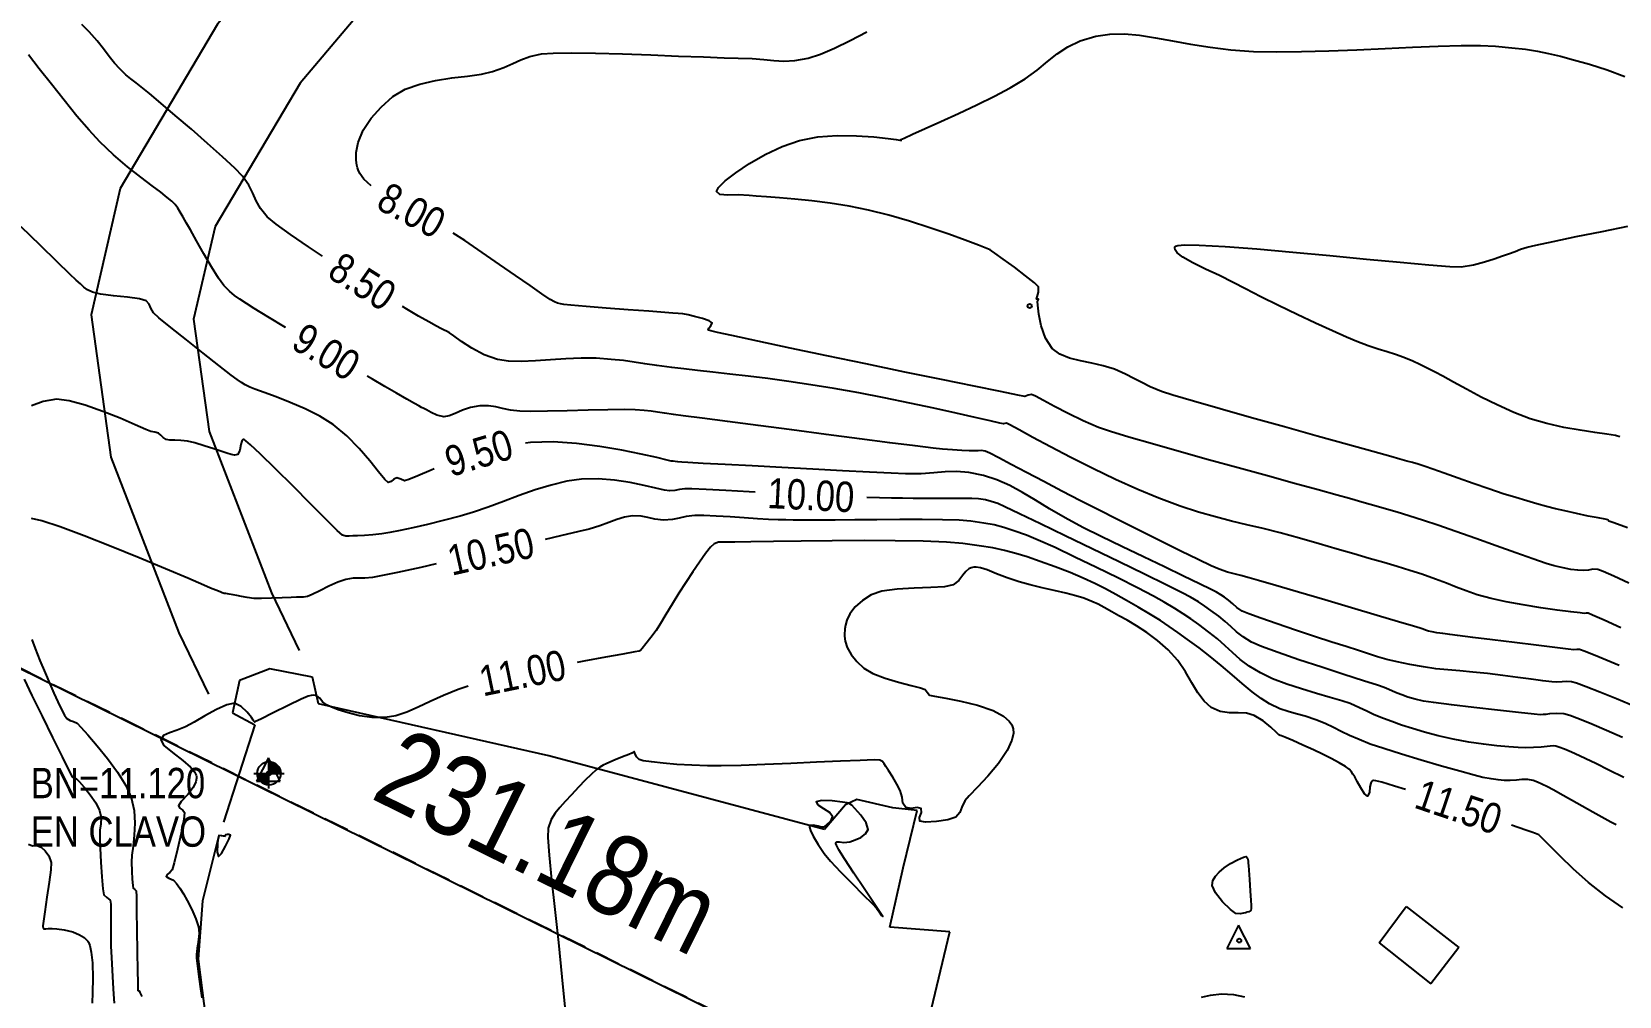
# Model space of a CAD drawing. Header units: metres. Extents: x 587880 to 588453, y 2097032 to 2097560.
# Drawn here: x 588007.7 to 588086.3, y 2097171.3 to 2097219 of the extents above; entities that cross this region are included whole.
import ezdxf

# ---------------------------------------------------------------- set-up
doc = ezdxf.new("R2010")
doc.units = ezdxf.units.M
doc.header["$LTSCALE"] = 5
doc.header["$MEASUREMENT"] = 0
doc.linetypes.add('DASHED2', pattern=[0.375, 0.25, -0.125])
for name, color, linetype in [('BANCO DE NIVEL', 7, 'Continuous'), ('BANQUETA', 7, 'Continuous'), ('CAMINO', 7, 'Continuous'), ('CONT-MJR', 24, 'Continuous'), ('CONT-MNR', 44, 'Continuous'), ('DALA', 7, 'Continuous'), ('DISTANCIAS', 7, 'Continuous'), ('ESTACIONES', 150, 'Continuous'), ('LOSA', 7, 'Continuous'), ('MURO', 150, 'Continuous'), ('MURO BAJO', 7, 'Continuous'), ('POLIGONO DE ESCRITURAS', 7, 'DASHED2'), ('POLIGONO DE PROPIEDAD', 1, 'Continuous'), ('POZO', 140, 'Continuous'), ('TEXTOS', 7, 'Continuous')]:
    doc.layers.add(name, color=color, linetype=linetype)
doc.styles.add('style1', font='ARIALN.TTF', dxfattribs={"height": 1.5})

# ---------------------------------------------------------------- blocks, each defined once
blk = doc.blocks.new('sta')
for p, q in [((-0.0001, 0.00253), (-0.00201, -0.00128)), ((0.0018, -0.00128), (-0.0001, 0.00253)), ((-0.00201, -0.00128), (0.0018, -0.00128))]:
    blk.add_line(p, q)
blk.add_circle((0, 0), 0.000319)
blk = doc.blocks.new('POLÍGONO ESCRITURA CUYUTLÁN')
blk.add_line((222.349, 0), (0, 63.286))
blk = doc.blocks.new('bm')
for p, q in [((-0.003302, 0), (0.003302, 0)), ((0, -0.003302), (0, 0.003302))]:
    blk.add_line(p, q)
at = {"const_width": 0.00254}
for points in [[(-0.00127, 0, 0.4142136), (0, -0.00127, 1)], [(0.00127, 0, 0.4142136), (0, 0.00127, 1)]]:
    blk.add_lwpolyline(points, format="xyb", dxfattribs=at)
blk.add_circle((0, 0), 0.00254)

msp = doc.modelspace()

# ---------------------------------------------------------------- linework, layer by layer
at = {"layer": 'BANQUETA'}
for p, q in [((588047.967, 2097180.753), (588046.929, 2097179.54)), ((588048.524, 2097181.02), (588047.967, 2097180.753)), ((588050.319, 2097180.601), (588048.524, 2097181.02)), ((588051.515, 2097180.467), (588050.319, 2097180.601)), ((588050.831, 2097177.635), (588051.515, 2097180.467)), ((588050.166, 2097174.693), (588050.831, 2097177.635)), ((588048.963, 2097156.98), (588053.132, 2097174.467)), ((588053.132, 2097174.467), (588050.166, 2097174.693))]:
    msp.add_line(p, q, dxfattribs=at)
at = {"layer": 'CAMINO'}
for points in [[(588065.662, 2097417.82), (588061.737, 2097400.725), (588059.325, 2097384.022), (588056.667, 2097368.35), (588053.556, 2097352.082), (588050.51, 2097335.867), (588049.602, 2097331.423), (588047.465, 2097320.235), (588045.38, 2097308.946), (588042.468, 2097294.005), (588040.51, 2097279.293), (588038.768, 2097265.003), (588036.832, 2097252.202), (588035.294, 2097246.696), (588031.424, 2097237.765), (588024.358, 2097228.273), (588016.859, 2097219.4), (588012.042, 2097211.27), (588010.595, 2097205.023), (588011.574, 2097197.97), (588014.942, 2097189.267), (588016.403, 2097186.232)], [(588070.536, 2097416.702), (588066.657, 2097399.807), (588064.265, 2097383.246), (588061.587, 2097367.462), (588058.468, 2097351.15), (588055.416, 2097334.905), (588054.508, 2097330.453), (588052.379, 2097319.311), (588050.292, 2097308.014), (588047.404, 2097293.197), (588045.47, 2097278.661), (588043.722, 2097264.327), (588041.73, 2097251.152), (588040.018, 2097245.022), (588035.782, 2097235.245), (588028.276, 2097225.163), (588020.947, 2097216.492), (588016.738, 2097209.388), (588015.675, 2097204.795), (588016.446, 2097199.232), (588019.534, 2097191.257), (588020.909, 2097188.4)]]:
    msp.add_lwpolyline(points, dxfattribs=at)
at = {"layer": 'CONT-MJR', "flags": 128}
for points, elevation in [([(588086.702, 2097194.468), (588086.028, 2097194.712), (588085.78, 2097194.802), (588085.733, 2097194.873), (588085.599, 2097194.898), (588085.249, 2097194.962), (588084.753, 2097195.056), (588084.179, 2097195.173), (588083.596, 2097195.304), (588083.137, 2097195.417), (588082.685, 2097195.533), (588082.22, 2097195.659), (588081.722, 2097195.802), (588081.169, 2097195.967), (588080.542, 2097196.161), (588079.828, 2097196.395), (588079.067, 2097196.658), (588078.315, 2097196.925), (588077.629, 2097197.172), (588077.065, 2097197.374), (588076.68, 2097197.507), (588076.328, 2097197.617), (588076.053, 2097197.698), (588075.777, 2097197.777), (588075.422, 2097197.878), (588074.985, 2097198), (588074.082, 2097198.25), (588072.827, 2097198.597), (588071.332, 2097199.012), (588069.709, 2097199.464), (588068.071, 2097199.923), (588066.53, 2097200.358), (588065.199, 2097200.741), (588064.19, 2097201.041), (588063.616, 2097201.227), (588063.066, 2097201.453), (588062.641, 2097201.662), (588062.258, 2097201.867), (588061.834, 2097202.082), (588061.288, 2097202.32), (588060.739, 2097202.497), (588060.168, 2097202.624), (588059.601, 2097202.739), (588059.067, 2097202.876), (588058.591, 2097203.07), (588058.203, 2097203.356), (588057.869, 2097203.861), (588057.658, 2097204.468), (588057.541, 2097205.055), (588057.491, 2097205.501), (588057.481, 2097205.684), (588057.508, 2097205.746), (588057.53, 2097205.799), (588057.476, 2097205.796), (588057.421, 2097205.794), (588057.464, 2097205.905), (588057.535, 2097206.145), (588057.527, 2097206.396), (588057.325, 2097206.603), (588056.886, 2097206.955), (588056.331, 2097207.371), (588055.782, 2097207.769), (588055.362, 2097208.068), (588055.193, 2097208.188), (588055.13, 2097208.243), (588054.975, 2097208.305), (588054.548, 2097208.47), (588053.901, 2097208.714), (588053.083, 2097209.009), (588052.144, 2097209.331), (588051.136, 2097209.654), (588050.108, 2097209.952), (588049.111, 2097210.2), (588048.148, 2097210.392), (588047.202, 2097210.544), (588046.298, 2097210.661), (588045.458, 2097210.749), (588044.704, 2097210.814), (588044.06, 2097210.863), (588043.549, 2097210.9), (588043.193, 2097210.933), (588042.644, 2097210.957), (588042.134, 2097210.949), (588041.748, 2097210.978), (588041.568, 2097211.115), (588041.672, 2097211.316), (588042.01, 2097211.644), (588042.538, 2097212.055), (588043.213, 2097212.505), (588043.992, 2097212.95), (588044.832, 2097213.345), (588045.691, 2097213.648), (588046.596, 2097213.825), (588047.558, 2097213.894), (588048.507, 2097213.884), (588049.369, 2097213.825), (588050.074, 2097213.747), (588050.476, 2097213.69), (588050.66, 2097213.661), (588050.717, 2097213.651), (588050.725, 2097213.65), (588050.724, 2097213.656), (588050.719, 2097213.684), (588050.715, 2097213.703), (588050.869, 2097213.771), (588051.289, 2097213.957), (588051.918, 2097214.237), (588052.696, 2097214.59), (588053.564, 2097214.991), (588054.465, 2097215.417), (588055.34, 2097215.846), (588056.129, 2097216.254), (588056.867, 2097216.699), (588057.461, 2097217.136), (588057.971, 2097217.555), (588058.457, 2097217.943), (588058.98, 2097218.291), (588059.598, 2097218.587), (588060.374, 2097218.821), (588061.064, 2097218.921), (588061.78, 2097218.927), (588062.531, 2097218.859), (588063.323, 2097218.738), (588064.165, 2097218.585), (588065.064, 2097218.42), (588066.027, 2097218.264), (588067.063, 2097218.137), (588068.178, 2097218.061), (588069.301, 2097218.041), (588070.559, 2097218.054), (588071.907, 2097218.091), (588073.301, 2097218.145), (588074.697, 2097218.205), (588076.051, 2097218.264), (588077.32, 2097218.314), (588078.459, 2097218.344), (588079.424, 2097218.348), (588080.172, 2097218.316), (588080.979, 2097218.241), (588081.651, 2097218.163), (588082.241, 2097218.072), (588082.8, 2097217.961), (588083.381, 2097217.821), (588084.035, 2097217.643), (588084.816, 2097217.42), (588085.693, 2097217.142), (588086.573, 2097216.824)], 7.5), ([(588043.491, 2097196.231), (588043.195, 2097196.247), (588042.045, 2097196.311), (588041.065, 2097196.364), (588040.355, 2097196.398), (588040.011, 2097196.407), (588039.736, 2097196.372), (588039.52, 2097196.323), (588039.246, 2097196.297), (588038.998, 2097196.337), (588038.567, 2097196.439), (588037.988, 2097196.574), (588037.296, 2097196.714), (588036.526, 2097196.831), (588035.712, 2097196.895), (588034.891, 2097196.878), (588034.156, 2097196.773), (588033.388, 2097196.589), (588032.6, 2097196.348), (588031.807, 2097196.071), (588031.023, 2097195.78), (588030.263, 2097195.497), (588029.541, 2097195.245), (588028.873, 2097195.043), (588028.04, 2097194.83), (588027.255, 2097194.64), (588026.539, 2097194.477), (588025.912, 2097194.344), (588025.394, 2097194.243), (588025.005, 2097194.178), (588024.544, 2097194.123), (588024.131, 2097194.092), (588023.794, 2097194.078), (588023.562, 2097194.075), (588023.371, 2097194.065), (588023.218, 2097194.063), (588023.048, 2097194.111), (588022.789, 2097194.342), (588022.227, 2097194.895), (588021.463, 2097195.661), (588020.598, 2097196.53), (588019.733, 2097197.393), (588018.969, 2097198.141), (588018.499, 2097198.582), (588018.262, 2097198.784), (588018.172, 2097198.845), (588018.149, 2097198.851), (588018.114, 2097198.835), (588018.06, 2097198.765), (588018.01, 2097198.593), (588017.964, 2097198.323), (588017.859, 2097198.093), (588017.7, 2097198.06), (588017.529, 2097198.107), (588017.322, 2097198.172), (588017.073, 2097198.245), (588016.667, 2097198.377), (588016.191, 2097198.532), (588015.731, 2097198.672), (588015.374, 2097198.761), (588015.043, 2097198.798), (588014.747, 2097198.803), (588014.5, 2097198.806), (588014.317, 2097198.839), (588014.163, 2097198.942), (588014.054, 2097199.063), (588013.933, 2097199.16), (588013.752, 2097199.206), (588013.561, 2097199.232), (588013.314, 2097199.336), (588012.771, 2097199.575), (588012.027, 2097199.892), (588011.173, 2097200.232), (588010.303, 2097200.539), (588009.508, 2097200.758), (588008.882, 2097200.833), (588008.216, 2097200.73), (588007.636, 2097200.507)], 10), ([(588086.454, 2097184.088), (588085.666, 2097184.434), (588084.941, 2097184.742), (588084.321, 2097184.995), (588083.843, 2097185.173), (588083.548, 2097185.259), (588083.169, 2097185.284), (588082.846, 2097185.255), (588082.658, 2097185.23), (588082.526, 2097185.22), (588082.395, 2097185.215), (588082.076, 2097185.247), (588081.308, 2097185.33), (588080.259, 2097185.446), (588079.096, 2097185.577), (588077.986, 2097185.708), (588077.097, 2097185.82), (588076.594, 2097185.895), (588076.182, 2097185.992), (588075.828, 2097186.094), (588075.531, 2097186.194), (588075.289, 2097186.282), (588075.062, 2097186.377), (588074.886, 2097186.464), (588074.659, 2097186.563), (588074.327, 2097186.674), (588073.622, 2097186.901), (588072.66, 2097187.21), (588071.558, 2097187.569), (588070.432, 2097187.942), (588069.398, 2097188.297), (588068.574, 2097188.599), (588068.074, 2097188.816), (588067.659, 2097189.074), (588067.335, 2097189.329), (588067.057, 2097189.583), (588066.779, 2097189.84), (588066.454, 2097190.101), (588066.072, 2097190.382), (588065.77, 2097190.597), (588065.461, 2097190.799), (588065.053, 2097191.04), (588064.64, 2097191.256), (588063.85, 2097191.65), (588062.782, 2097192.176), (588061.529, 2097192.787), (588060.188, 2097193.438), (588058.854, 2097194.082), (588057.624, 2097194.673), (588056.591, 2097195.165), (588055.854, 2097195.511), (588055.505, 2097195.667), (588055.176, 2097195.782), (588054.906, 2097195.852), (588054.562, 2097195.905), (588054.231, 2097195.926), (588053.767, 2097195.929), (588053.196, 2097195.922), (588052.544, 2097195.916), (588051.837, 2097195.919), (588051.319, 2097195.927), (588050.791, 2097195.935), (588050.241, 2097195.945), (588049.656, 2097195.957), (588049.021, 2097195.973), (588049.016, 2097195.973)], 10), ([(588007.273, 2097186.983), (588007.667, 2097186.171), (588008.164, 2097185.153), (588008.688, 2097184.086), (588009.163, 2097183.126), (588009.513, 2097182.427), (588009.661, 2097182.145), (588009.766, 2097182.093), (588009.875, 2097182.043), (588009.999, 2097181.915), (588010.251, 2097181.629), (588010.555, 2097181.251), (588010.836, 2097180.846), (588011.018, 2097180.478), (588011.091, 2097180.121), (588011.078, 2097179.82), (588011.035, 2097179.509), (588011.02, 2097179.119), (588011.042, 2097178.61), (588011.078, 2097177.913), (588011.124, 2097177.19), (588011.174, 2097176.601), (588011.222, 2097176.307), (588011.382, 2097176.17), (588011.538, 2097176.032), (588011.565, 2097175.834), (588011.571, 2097175.457), (588011.567, 2097174.952), (588011.565, 2097174.37), (588011.578, 2097173.761), (588011.603, 2097173.203), (588011.636, 2097172.577), (588011.674, 2097171.948), (588011.711, 2097171.382), (588011.744, 2097170.941)], 10)]:
    msp.add_lwpolyline(points, dxfattribs=dict(at, elevation=elevation))
at = {"layer": 'CONT-MNR', "flags": 128}
for points, elevation in [([(588022.059, 2097207.925), (588021.37, 2097208.377), (588020.469, 2097208.988), (588019.757, 2097209.503), (588019.323, 2097209.87), (588018.987, 2097210.286), (588018.775, 2097210.668), (588018.608, 2097211.043), (588018.406, 2097211.438), (588018.09, 2097211.881), (588017.707, 2097212.279), (588017.109, 2097212.838), (588016.368, 2097213.499), (588015.561, 2097214.202), (588014.761, 2097214.887), (588014.044, 2097215.496), (588013.484, 2097215.969), (588013.156, 2097216.247), (588012.831, 2097216.509), (588012.57, 2097216.705), (588012.316, 2097216.907), (588012.013, 2097217.189), (588011.748, 2097217.484), (588011.49, 2097217.814), (588011.215, 2097218.18), (588010.896, 2097218.582), (588010.507, 2097219.021), (588010.137, 2097219.388)], 8.5), ([(588024.463, 2097211.408), (588024.112, 2097211.74), (588023.912, 2097212.014), (588023.823, 2097212.201), (588023.793, 2097212.296), (588023.763, 2097212.423), (588023.727, 2097212.677), (588023.727, 2097213.056), (588023.823, 2097213.555), (588024.079, 2097214.164), (588024.466, 2097214.75), (588024.962, 2097215.305), (588025.544, 2097215.823), (588026.15, 2097216.188), (588026.873, 2097216.445), (588027.662, 2097216.622), (588028.468, 2097216.745), (588029.24, 2097216.841), (588029.927, 2097216.936), (588030.48, 2097217.057), (588031.046, 2097217.26), (588031.486, 2097217.459), (588031.886, 2097217.645), (588032.331, 2097217.807), (588032.904, 2097217.937), (588033.481, 2097217.979), (588034.406, 2097217.987), (588035.584, 2097217.969), (588036.921, 2097217.932), (588038.321, 2097217.884), (588039.69, 2097217.832), (588040.932, 2097217.785), (588041.952, 2097217.749), (588042.655, 2097217.731), (588043.345, 2097217.703), (588043.913, 2097217.651), (588044.416, 2097217.602), (588044.914, 2097217.582), (588045.463, 2097217.617), (588046.122, 2097217.732), (588046.725, 2097217.92), (588047.423, 2097218.217), (588048.198, 2097218.597), (588049.031, 2097219.033)], 8), ([(588020.232, 2097204.383), (588020.23, 2097204.385), (588019.348, 2097204.918), (588018.672, 2097205.332), (588018.295, 2097205.573), (588017.956, 2097205.8), (588017.691, 2097205.981), (588017.446, 2097206.182), (588017.169, 2097206.471), (588016.905, 2097206.836), (588016.561, 2097207.393), (588016.182, 2097208.041), (588015.818, 2097208.685), (588015.515, 2097209.225), (588015.32, 2097209.563), (588015.154, 2097209.849), (588015.015, 2097210.094), (588014.888, 2097210.304), (588014.757, 2097210.483), (588014.597, 2097210.651), (588014.451, 2097210.768), (588014.268, 2097210.915), (588014.042, 2097211.087), (588013.622, 2097211.399), (588013.058, 2097211.828), (588012.403, 2097212.351), (588011.71, 2097212.943), (588011.03, 2097213.583), (588010.495, 2097214.157), (588009.894, 2097214.86), (588009.261, 2097215.637), (588008.628, 2097216.435), (588008.029, 2097217.201), (588007.498, 2097217.882)], 9), ([(588027.589, 2097197.391), (588027.433, 2097197.33), (588026.777, 2097197.053), (588026.328, 2097196.862), (588026.126, 2097196.791), (588025.933, 2097196.873), (588025.745, 2097196.942), (588025.596, 2097196.872), (588025.461, 2097196.758), (588025.308, 2097196.713), (588025.144, 2097196.867), (588024.838, 2097197.25), (588024.41, 2097197.787), (588023.878, 2097198.405), (588023.263, 2097199.03), (588022.585, 2097199.587), (588021.929, 2097199.995), (588021.203, 2097200.361), (588020.463, 2097200.682), (588019.764, 2097200.954), (588019.161, 2097201.171), (588018.709, 2097201.331), (588018.463, 2097201.428), (588018.231, 2097201.552), (588018.051, 2097201.659), (588017.833, 2097201.807), (588017.53, 2097202.037), (588016.928, 2097202.505), (588016.149, 2097203.117), (588015.314, 2097203.778), (588014.544, 2097204.395), (588013.958, 2097204.874), (588013.679, 2097205.12), (588013.549, 2097205.342), (588013.473, 2097205.544), (588013.322, 2097205.717), (588012.994, 2097205.804), (588012.399, 2097205.883), (588011.701, 2097205.959), (588011.066, 2097206.04), (588010.658, 2097206.133), (588010.413, 2097206.258), (588010.235, 2097206.39), (588010.069, 2097206.545), (588009.857, 2097206.738), (588009.539, 2097207.037), (588008.908, 2097207.646), (588008.071, 2097208.46), (588007.135, 2097209.372)], 9.5), ([(588086.769, 2097191.724), (588086.028, 2097192.071), (588085.5, 2097192.31), (588085.235, 2097192.41), (588084.981, 2097192.416), (588084.772, 2097192.374), (588084.511, 2097192.353), (588084.238, 2097192.372), (588083.904, 2097192.414), (588083.512, 2097192.483), (588083.066, 2097192.584), (588082.674, 2097192.705), (588082.017, 2097192.93), (588081.168, 2097193.23), (588080.2, 2097193.576), (588079.186, 2097193.939), (588078.198, 2097194.29), (588077.311, 2097194.599), (588076.596, 2097194.838), (588075.878, 2097195.065), (588075.293, 2097195.244), (588074.773, 2097195.396), (588074.251, 2097195.544), (588073.662, 2097195.71), (588072.938, 2097195.918), (588072.316, 2097196.093), (588071.384, 2097196.349), (588070.211, 2097196.67), (588068.866, 2097197.038), (588067.42, 2097197.434), (588065.942, 2097197.843), (588064.501, 2097198.245), (588063.167, 2097198.624), (588062.009, 2097198.962), (588061.097, 2097199.242), (588060.5, 2097199.446), (588059.736, 2097199.77), (588058.997, 2097200.127), (588058.328, 2097200.478), (588057.773, 2097200.781), (588057.379, 2097200.995), (588057.188, 2097201.08), (588057.02, 2097201.038), (588056.848, 2097200.981), (588056.508, 2097201.043), (588055.637, 2097201.215), (588054.34, 2097201.478), (588052.726, 2097201.808), (588050.9, 2097202.183), (588048.969, 2097202.583), (588047.041, 2097202.985), (588045.222, 2097203.367), (588043.619, 2097203.708), (588042.338, 2097203.985), (588041.618, 2097204.147), (588041.29, 2097204.226), (588041.187, 2097204.255), (588041.172, 2097204.263), (588041.167, 2097204.294), (588041.202, 2097204.363), (588041.303, 2097204.476), (588041.366, 2097204.62), (588041.208, 2097204.716), (588040.877, 2097204.827), (588040.491, 2097204.932), (588040.17, 2097205.009), (588039.9, 2097205.059), (588039.681, 2097205.08), (588039.405, 2097205.104), (588039.01, 2097205.136), (588038.224, 2097205.195), (588037.207, 2097205.272), (588036.118, 2097205.353), (588035.116, 2097205.43), (588034.362, 2097205.49), (588034.014, 2097205.524), (588033.842, 2097205.554), (588033.706, 2097205.589), (588033.546, 2097205.654), (588033.343, 2097205.78), (588032.928, 2097206.06), (588032.342, 2097206.464), (588031.626, 2097206.959), (588030.823, 2097207.516), (588029.972, 2097208.103), (588029.117, 2097208.689), (588028.526, 2097209.058)], 8), ([(588086.319, 2097198.981), (588086.105, 2097199.042), (588085.677, 2097199.11), (588085.079, 2097199.192), (588084.356, 2097199.3), (588083.553, 2097199.444), (588082.715, 2097199.632), (588081.887, 2097199.875), (588081.068, 2097200.187), (588080.249, 2097200.553), (588079.459, 2097200.946), (588078.728, 2097201.334), (588078.085, 2097201.688), (588077.559, 2097201.978), (588077.182, 2097202.176), (588076.749, 2097202.389), (588076.413, 2097202.558), (588076.073, 2097202.718), (588075.629, 2097202.905), (588075.212, 2097203.056), (588074.793, 2097203.186), (588074.348, 2097203.318), (588073.854, 2097203.478), (588073.289, 2097203.691), (588072.789, 2097203.905), (588072.091, 2097204.22), (588071.257, 2097204.607), (588070.346, 2097205.037), (588069.422, 2097205.482), (588068.544, 2097205.912), (588067.775, 2097206.299), (588067.175, 2097206.614), (588066.491, 2097206.96), (588065.804, 2097207.283), (588065.176, 2097207.585), (588064.672, 2097207.868), (588064.399, 2097208.082), (588064.293, 2097208.237), (588064.277, 2097208.338), (588064.287, 2097208.388), (588064.308, 2097208.413), (588064.423, 2097208.451), (588064.764, 2097208.48), (588065.494, 2097208.474), (588066.772, 2097208.405), (588068.351, 2097208.283), (588070.119, 2097208.127), (588071.964, 2097207.952), (588073.777, 2097207.776), (588075.445, 2097207.616), (588076.856, 2097207.488), (588077.9, 2097207.411), (588078.465, 2097207.4), (588079.075, 2097207.494), (588079.627, 2097207.633), (588080.108, 2097207.788), (588080.505, 2097207.933), (588080.807, 2097208.039), (588081.139, 2097208.157), (588081.399, 2097208.262), (588081.733, 2097208.37), (588082.157, 2097208.466), (588083.015, 2097208.649), (588084.16, 2097208.887), (588085.444, 2097209.148), (588086.72, 2097209.402)], 7), ([(588086.379, 2097189.52), (588085.545, 2097189.897), (588084.974, 2097190.154), (588084.752, 2097190.251), (588084.654, 2097190.246), (588084.554, 2097190.235), (588084.365, 2097190.256), (588083.893, 2097190.313), (588083.215, 2097190.401), (588082.406, 2097190.516), (588081.542, 2097190.652), (588080.7, 2097190.805), (588079.956, 2097190.97), (588079.265, 2097191.161), (588078.71, 2097191.346), (588078.225, 2097191.532), (588077.742, 2097191.726), (588077.193, 2097191.936), (588076.512, 2097192.17), (588075.919, 2097192.357), (588075.294, 2097192.549), (588074.628, 2097192.748), (588073.915, 2097192.957), (588073.148, 2097193.18), (588072.32, 2097193.419), (588071.424, 2097193.677), (588070.454, 2097193.957), (588069.504, 2097194.219), (588068.649, 2097194.433), (588067.854, 2097194.622), (588067.082, 2097194.806), (588066.296, 2097195.008), (588065.46, 2097195.249), (588064.537, 2097195.55), (588063.49, 2097195.933), (588062.446, 2097196.363), (588061.337, 2097196.866), (588060.214, 2097197.409), (588059.125, 2097197.958), (588058.121, 2097198.481), (588057.251, 2097198.946), (588056.565, 2097199.318), (588056.112, 2097199.566), (588055.943, 2097199.657), (588055.866, 2097199.636), (588055.788, 2097199.612), (588055.609, 2097199.652), (588055.125, 2097199.764), (588054.388, 2097199.933), (588053.446, 2097200.146), (588052.349, 2097200.388), (588051.147, 2097200.645), (588049.889, 2097200.904), (588048.626, 2097201.149), (588047.405, 2097201.367), (588046.25, 2097201.554), (588045.152, 2097201.716), (588044.115, 2097201.856), (588043.141, 2097201.978), (588042.236, 2097202.084), (588041.402, 2097202.177), (588040.643, 2097202.259), (588039.963, 2097202.335), (588039.366, 2097202.406), (588038.627, 2097202.506), (588038.026, 2097202.597), (588037.494, 2097202.679), (588036.961, 2097202.75), (588036.359, 2097202.812), (588035.616, 2097202.863), (588034.879, 2097202.874), (588034.116, 2097202.842), (588033.349, 2097202.789), (588032.605, 2097202.736), (588031.904, 2097202.707), (588031.273, 2097202.723), (588030.733, 2097202.805), (588030.069, 2097203.043), (588029.46, 2097203.366), (588028.945, 2097203.701), (588028.564, 2097203.979), (588028.353, 2097204.127), (588028.2, 2097204.205), (588028.078, 2097204.264), (588027.926, 2097204.342), (588027.712, 2097204.459), (588027.326, 2097204.671), (588026.819, 2097204.958), (588026.239, 2097205.294), (588026.027, 2097205.423)], 8.5), ([(588086.299, 2097187.655), (588085.295, 2097188.062), (588084.603, 2097188.339), (588084.328, 2097188.444), (588084.189, 2097188.445), (588084.048, 2097188.435), (588083.774, 2097188.466), (588083.109, 2097188.546), (588082.18, 2097188.658), (588081.109, 2097188.789), (588080.021, 2097188.922), (588079.041, 2097189.043), (588078.291, 2097189.137), (588077.897, 2097189.188), (588077.562, 2097189.235), (588077.267, 2097189.279), (588077.024, 2097189.319), (588076.845, 2097189.356), (588076.694, 2097189.401), (588076.577, 2097189.447), (588076.428, 2097189.501), (588076.11, 2097189.596), (588075.361, 2097189.818), (588074.298, 2097190.133), (588073.041, 2097190.504), (588071.707, 2097190.898), (588070.414, 2097191.279), (588069.282, 2097191.612), (588068.427, 2097191.863), (588067.97, 2097191.997), (588067.548, 2097192.109), (588067.217, 2097192.188), (588066.89, 2097192.277), (588066.481, 2097192.42), (588066.088, 2097192.592), (588065.432, 2097192.904), (588064.577, 2097193.321), (588063.59, 2097193.809), (588062.533, 2097194.337), (588061.473, 2097194.869), (588060.474, 2097195.373), (588059.6, 2097195.815), (588058.689, 2097196.283), (588057.787, 2097196.757), (588056.936, 2097197.21), (588056.179, 2097197.614), (588055.557, 2097197.943), (588055.114, 2097198.171), (588054.891, 2097198.269), (588054.7, 2097198.297), (588054.541, 2097198.288), (588054.341, 2097198.282), (588054.09, 2097198.29), (588053.723, 2097198.303), (588053.27, 2097198.325), (588052.764, 2097198.363), (588052.315, 2097198.415), (588051.416, 2097198.527), (588050.167, 2097198.687), (588048.666, 2097198.881), (588047.012, 2097199.096), (588045.305, 2097199.319), (588043.644, 2097199.536), (588042.129, 2097199.734), (588040.858, 2097199.901), (588039.93, 2097200.022), (588039.446, 2097200.084), (588039.006, 2097200.144), (588038.657, 2097200.198), (588038.338, 2097200.245), (588037.989, 2097200.284), (588037.547, 2097200.316), (588037.01, 2097200.324), (588036.198, 2097200.313), (588035.221, 2097200.292), (588034.186, 2097200.267), (588033.203, 2097200.246), (588032.382, 2097200.237), (588031.832, 2097200.248), (588031.363, 2097200.302), (588030.983, 2097200.383), (588030.64, 2097200.463), (588030.279, 2097200.515), (588029.849, 2097200.512), (588029.393, 2097200.429), (588028.987, 2097200.288), (588028.632, 2097200.135), (588028.327, 2097200.014), (588028.072, 2097199.97), (588027.719, 2097200.047), (588027.433, 2097200.188), (588027.218, 2097200.308), (588027.075, 2097200.374), (588026.963, 2097200.431), (588026.824, 2097200.506), (588026.616, 2097200.622), (588026.233, 2097200.84), (588025.724, 2097201.131), (588025.139, 2097201.469), (588024.528, 2097201.827), (588024.263, 2097201.983)], 9), ([(588087.106, 2097185.612), (588086.165, 2097186.002), (588085.338, 2097186.335), (588084.664, 2097186.598), (588084.185, 2097186.775), (588083.938, 2097186.852), (588083.683, 2097186.868), (588083.473, 2097186.841), (588083.21, 2097186.828), (588082.949, 2097186.852), (588082.513, 2097186.903), (588081.94, 2097186.976), (588081.266, 2097187.062), (588080.528, 2097187.156), (588079.763, 2097187.25), (588079.046, 2097187.327), (588078.403, 2097187.385), (588077.801, 2097187.437), (588077.208, 2097187.497), (588076.592, 2097187.58), (588075.919, 2097187.698), (588075.287, 2097187.832), (588074.777, 2097187.958), (588074.328, 2097188.087), (588073.883, 2097188.228), (588073.381, 2097188.392), (588072.764, 2097188.589), (588072.059, 2097188.813), (588071.196, 2097189.095), (588070.263, 2097189.406), (588069.349, 2097189.716), (588068.545, 2097189.996), (588067.94, 2097190.216), (588067.623, 2097190.348), (588067.354, 2097190.529), (588067.156, 2097190.708), (588066.94, 2097190.89), (588066.735, 2097191.04), (588066.568, 2097191.155), (588066.35, 2097191.285), (588066.078, 2097191.423), (588065.51, 2097191.697), (588064.716, 2097192.077), (588063.764, 2097192.533), (588062.721, 2097193.033), (588061.656, 2097193.547), (588060.636, 2097194.044), (588059.73, 2097194.493), (588058.849, 2097194.962), (588058.073, 2097195.413), (588057.376, 2097195.837), (588056.729, 2097196.224), (588056.103, 2097196.563), (588055.471, 2097196.845), (588054.805, 2097197.06), (588054.077, 2097197.207), (588053.467, 2097197.255), (588052.912, 2097197.238), (588052.348, 2097197.192), (588051.714, 2097197.152), (588050.946, 2097197.152), (588050.224, 2097197.183), (588049.15, 2097197.234), (588047.826, 2097197.3), (588046.349, 2097197.375), (588044.819, 2097197.454), (588043.336, 2097197.532), (588042, 2097197.602), (588040.909, 2097197.661), (588040.164, 2097197.701), (588039.863, 2097197.719), (588039.657, 2097197.744), (588039.526, 2097197.762), (588039.429, 2097197.764), (588039.333, 2097197.767), (588039.135, 2097197.817), (588038.621, 2097197.946), (588037.852, 2097198.123), (588036.891, 2097198.319), (588035.801, 2097198.504), (588034.642, 2097198.648), (588033.478, 2097198.722), (588032.37, 2097198.695), (588032.107, 2097198.659)], 9.5), ([(588027.697, 2097192.685), (588026.923, 2097192.514), (588025.775, 2097192.263), (588024.943, 2097192.086), (588024.528, 2097192.005), (588024.158, 2097191.974), (588023.865, 2097191.978), (588023.575, 2097191.972), (588023.215, 2097191.912), (588022.824, 2097191.777), (588022.369, 2097191.574), (588021.919, 2097191.355), (588021.543, 2097191.171), (588021.311, 2097191.076), (588021.122, 2097191.045), (588020.967, 2097191.043), (588020.773, 2097191.042), (588020.505, 2097191.027), (588020.056, 2097191.005), (588019.53, 2097190.982), (588019.029, 2097190.97), (588018.657, 2097190.977), (588018.334, 2097191.015), (588018.052, 2097191.068), (588017.818, 2097191.12), (588017.638, 2097191.157), (588017.435, 2097191.188), (588017.265, 2097191.212), (588017.185, 2097191.223), (588017.133, 2097191.239), (588017.081, 2097191.255), (588016.984, 2097191.296), (588016.771, 2097191.386), (588016.516, 2097191.491), (588016.172, 2097191.637), (588015.389, 2097191.971), (588014.285, 2097192.437), (588012.981, 2097192.98), (588011.596, 2097193.545), (588010.25, 2097194.078), (588009.063, 2097194.522), (588008.155, 2097194.823), (588007.645, 2097194.925)], 10.5), ([(588086.527, 2097182.108), (588085.78, 2097182.479), (588085.138, 2097182.795), (588084.639, 2097183.036), (588084.32, 2097183.187), (588083.939, 2097183.357), (588083.586, 2097183.507), (588083.311, 2097183.617), (588083.159, 2097183.667), (588083.021, 2097183.671), (588082.881, 2097183.658), (588082.721, 2097183.642), (588082.429, 2097183.614), (588082.054, 2097183.589), (588081.644, 2097183.585), (588081.297, 2097183.599), (588080.82, 2097183.629), (588080.235, 2097183.68), (588079.567, 2097183.757), (588078.838, 2097183.863), (588078.07, 2097184.004), (588077.327, 2097184.171), (588076.654, 2097184.348), (588076.048, 2097184.529), (588075.509, 2097184.706), (588075.036, 2097184.873), (588074.626, 2097185.024), (588074.153, 2097185.216), (588073.793, 2097185.389), (588073.434, 2097185.564), (588072.963, 2097185.765), (588072.547, 2097185.906), (588071.974, 2097186.076), (588071.296, 2097186.271), (588070.562, 2097186.492), (588069.822, 2097186.735), (588069.127, 2097186.999), (588068.526, 2097187.284), (588067.968, 2097187.624), (588067.518, 2097187.959), (588067.135, 2097188.294), (588066.777, 2097188.629), (588066.402, 2097188.968), (588065.968, 2097189.312), (588065.47, 2097189.678), (588065.072, 2097189.966), (588064.702, 2097190.22), (588064.288, 2097190.482), (588063.757, 2097190.795), (588063.218, 2097191.088), (588062.424, 2097191.499), (588061.457, 2097191.987), (588060.4, 2097192.509), (588059.335, 2097193.024), (588058.346, 2097193.489), (588057.516, 2097193.863), (588056.926, 2097194.105), (588056.306, 2097194.327), (588055.806, 2097194.49), (588055.339, 2097194.611), (588054.824, 2097194.709), (588054.174, 2097194.8), (588053.605, 2097194.843), (588052.777, 2097194.868), (588051.767, 2097194.878), (588050.654, 2097194.878), (588049.513, 2097194.871), (588048.423, 2097194.86), (588047.461, 2097194.849), (588046.704, 2097194.842), (588046.23, 2097194.842), (588045.749, 2097194.849), (588045.367, 2097194.855), (588045.018, 2097194.863), (588044.637, 2097194.874), (588044.156, 2097194.891), (588043.614, 2097194.919), (588042.954, 2097194.962), (588042.245, 2097195.009), (588041.555, 2097195.051), (588040.952, 2097195.077), (588040.506, 2097195.078), (588040.069, 2097195.03), (588039.73, 2097194.956), (588039.391, 2097194.887), (588038.957, 2097194.855), (588038.521, 2097194.894), (588038.18, 2097194.978), (588037.841, 2097195.052), (588037.412, 2097195.061), (588037.023, 2097194.997), (588036.644, 2097194.881), (588036.247, 2097194.733), (588035.801, 2097194.57), (588035.276, 2097194.41), (588034.758, 2097194.284), (588033.846, 2097194.071), (588033.093, 2097193.899)], 10.5), ([(588086.136, 2097179.764), (588085.882, 2097179.901), (588084.987, 2097180.396), (588084.189, 2097180.845), (588083.524, 2097181.221), (588083.028, 2097181.499), (588082.737, 2097181.651), (588082.465, 2097181.778), (588082.243, 2097181.878), (588082.027, 2097181.954), (588081.774, 2097182.007), (588081.463, 2097182.016), (588081.21, 2097181.976), (588080.892, 2097181.955), (588080.599, 2097181.967), (588080.293, 2097181.993), (588079.949, 2097182.039), (588079.546, 2097182.112), (588079.117, 2097182.218), (588078.397, 2097182.414), (588077.488, 2097182.671), (588076.49, 2097182.963), (588075.503, 2097183.261), (588074.627, 2097183.538), (588073.963, 2097183.766), (588073.406, 2097183.985), (588072.941, 2097184.192), (588072.529, 2097184.39), (588072.137, 2097184.582), (588071.728, 2097184.774), (588071.267, 2097184.968), (588070.735, 2097185.152), (588070.297, 2097185.267), (588069.897, 2097185.369), (588069.477, 2097185.513), (588068.978, 2097185.751), (588068.56, 2097186.015), (588068.106, 2097186.357), (588067.622, 2097186.756), (588067.113, 2097187.193), (588066.583, 2097187.647), (588066.038, 2097188.097), (588065.482, 2097188.524), (588064.903, 2097188.949), (588064.43, 2097189.294), (588064.006, 2097189.593), (588063.575, 2097189.879), (588063.079, 2097190.187), (588062.46, 2097190.549), (588061.892, 2097190.876), (588061.365, 2097191.174), (588060.852, 2097191.453), (588060.322, 2097191.721), (588059.747, 2097191.986), (588059.098, 2097192.257), (588058.346, 2097192.543), (588057.604, 2097192.811), (588056.972, 2097193.028), (588056.403, 2097193.204), (588055.847, 2097193.35), (588055.258, 2097193.474), (588054.587, 2097193.586), (588053.786, 2097193.696), (588052.968, 2097193.761), (588051.814, 2097193.804), (588050.421, 2097193.827), (588048.886, 2097193.835), (588047.306, 2097193.83), (588045.778, 2097193.818), (588044.4, 2097193.8), (588043.27, 2097193.782), (588042.483, 2097193.766), (588042.139, 2097193.756), (588041.879, 2097193.759), (588041.671, 2097193.755), (588041.453, 2097193.675), (588041.271, 2097193.506), (588041.027, 2097193.193), (588040.734, 2097192.774), (588040.407, 2097192.286), (588040.061, 2097191.768), (588039.713, 2097191.23), (588039.38, 2097190.686), (588039.073, 2097190.172), (588038.804, 2097189.727), (588038.584, 2097189.387), (588038.331, 2097189.041), (588038.082, 2097188.722), (588037.892, 2097188.489), (588037.814, 2097188.396), (588037.743, 2097188.362), (588037.527, 2097188.324), (588036.943, 2097188.221), (588036.074, 2097188.065), (588035.005, 2097187.869), (588034.679, 2097187.808)], 11), ([(588075.716, 2097181.513), (588075.166, 2097181.687), (588074.542, 2097181.871), (588074.236, 2097181.946), (588074.123, 2097181.962), (588074.097, 2097181.958), (588074.055, 2097181.929), (588073.995, 2097181.836), (588073.949, 2097181.642), (588073.919, 2097181.369), (588073.825, 2097181.185), (588073.671, 2097181.301), (588073.489, 2097181.589), (588073.317, 2097181.913), (588073.193, 2097182.136), (588073.104, 2097182.28), (588073.032, 2097182.394), (588072.921, 2097182.514), (588072.735, 2097182.646), (588072.427, 2097182.828), (588072.033, 2097183.042), (588071.591, 2097183.27), (588071.151, 2097183.48), (588070.626, 2097183.716), (588070.12, 2097183.937), (588069.734, 2097184.102), (588069.571, 2097184.171), (588069.499, 2097184.194), (588069.429, 2097184.219), (588069.314, 2097184.337), (588069.04, 2097184.603), (588068.656, 2097184.919), (588068.212, 2097185.184), (588067.829, 2097185.286), (588067.416, 2097185.306), (588066.981, 2097185.315), (588066.531, 2097185.383), (588066.074, 2097185.58), (588065.727, 2097185.886), (588065.424, 2097186.305), (588065.13, 2097186.803), (588064.812, 2097187.346), (588064.433, 2097187.9), (588063.959, 2097188.43), (588063.423, 2097188.898), (588062.893, 2097189.292), (588062.385, 2097189.62), (588061.916, 2097189.892), (588061.504, 2097190.117), (588061.163, 2097190.304), (588060.784, 2097190.521), (588060.483, 2097190.683), (588060.173, 2097190.824), (588059.767, 2097190.981), (588059.378, 2097191.102), (588058.88, 2097191.23), (588058.311, 2097191.364), (588057.711, 2097191.503), (588057.116, 2097191.646), (588056.565, 2097191.79), (588055.976, 2097191.987), (588055.448, 2097192.199), (588054.984, 2097192.385), (588054.661, 2097192.487), (588054.447, 2097192.52), (588054.318, 2097192.518), (588054.258, 2097192.508), (588054.189, 2097192.489), (588054.069, 2097192.433), (588053.929, 2097192.316), (588053.78, 2097192.119), (588053.587, 2097191.856), (588053.294, 2097191.64), (588052.873, 2097191.557), (588052.191, 2097191.515), (588051.366, 2097191.484), (588050.518, 2097191.434), (588049.766, 2097191.335), (588049.23, 2097191.157), (588048.802, 2097190.872), (588048.453, 2097190.558), (588048.188, 2097190.208), (588048.039, 2097189.897), (588047.966, 2097189.644), (588047.936, 2097189.464), (588047.927, 2097189.371), (588047.922, 2097189.279), (588047.923, 2097189.101), (588047.955, 2097188.851), (588048.05, 2097188.544), (588048.248, 2097188.191), (588048.528, 2097187.856), (588048.882, 2097187.523), (588049.323, 2097187.256), (588049.928, 2097187.021), (588050.593, 2097186.821), (588051.215, 2097186.66), (588051.689, 2097186.542), (588051.911, 2097186.472), (588052.02, 2097186.329), (588052.128, 2097186.184), (588052.375, 2097186.13), (588052.932, 2097186.037), (588053.68, 2097185.896), (588054.504, 2097185.695), (588055.284, 2097185.423), (588055.798, 2097185.147), (588056.08, 2097184.902), (588056.205, 2097184.72), (588056.245, 2097184.622), (588056.271, 2097184.521), (588056.282, 2097184.304), (588056.21, 2097183.952), (588055.979, 2097183.449), (588055.539, 2097182.801), (588055.017, 2097182.178), (588054.504, 2097181.629), (588054.094, 2097181.204), (588053.877, 2097180.952), (588053.735, 2097180.634), (588053.633, 2097180.37), (588053.43, 2097180.151), (588053.041, 2097180.017), (588052.47, 2097179.928), (588051.933, 2097179.9), (588051.644, 2097179.948), (588051.635, 2097180.132), (588051.724, 2097180.373), (588051.715, 2097180.574), (588051.511, 2097180.615), (588051.219, 2097180.57), (588050.948, 2097180.629), (588050.813, 2097180.844), (588050.766, 2097181.129), (588050.674, 2097181.464), (588050.512, 2097181.777), (588050.304, 2097182.133), (588050.104, 2097182.452), (588049.968, 2097182.653), (588049.876, 2097182.789), (588049.794, 2097182.893), (588049.671, 2097182.971), (588049.385, 2097182.977), (588048.7, 2097182.956), (588047.718, 2097182.915), (588046.536, 2097182.862), (588045.255, 2097182.805), (588043.973, 2097182.75), (588042.792, 2097182.706), (588041.809, 2097182.68), (588041.125, 2097182.679), (588040.362, 2097182.711), (588039.613, 2097182.758), (588038.926, 2097182.816), (588038.352, 2097182.878), (588037.94, 2097182.939), (588037.74, 2097182.993), (588037.614, 2097183.138), (588037.538, 2097183.306), (588037.503, 2097183.389), (588037.442, 2097183.358), (588037.377, 2097183.313), (588037.23, 2097183.254), (588036.915, 2097183.129), (588036.561, 2097182.986), (588036.299, 2097182.875), (588036.109, 2097182.793), (588035.96, 2097182.725), (588035.789, 2097182.616), (588035.619, 2097182.482), (588035.371, 2097182.264), (588035.068, 2097181.977), (588034.734, 2097181.637), (588034.395, 2097181.258), (588034.082, 2097180.913), (588033.812, 2097180.628), (588033.581, 2097180.35), (588033.389, 2097180.026), (588033.232, 2097179.603), (588033.216, 2097179.14), (588033.279, 2097178.255), (588033.402, 2097177.036), (588033.564, 2097175.57), (588033.743, 2097173.944), (588033.919, 2097172.247), (588034.072, 2097170.567)], 11.5), ([(588007.651, 2097188.937), (588007.825, 2097188.495), (588008.061, 2097187.908), (588008.316, 2097187.288), (588008.549, 2097186.746), (588008.755, 2097186.286), (588008.949, 2097185.855), (588009.125, 2097185.482), (588009.275, 2097185.197), (588009.393, 2097185.03), (588009.557, 2097184.929), (588009.722, 2097184.884), (588009.898, 2097184.791), (588010.083, 2097184.606), (588010.438, 2097184.219), (588010.901, 2097183.682), (588011.409, 2097183.05), (588011.901, 2097182.375), (588012.314, 2097181.711), (588012.585, 2097181.111), (588012.729, 2097180.469), (588012.767, 2097179.84), (588012.736, 2097179.247), (588012.672, 2097178.714), (588012.61, 2097178.262), (588012.589, 2097177.916), (588012.609, 2097177.479), (588012.635, 2097177.073), (588012.661, 2097176.766), (588012.681, 2097176.629), (588012.754, 2097176.566), (588012.826, 2097176.503), (588012.836, 2097176.217), (588012.851, 2097175.507), (588012.867, 2097174.545), (588012.883, 2097173.499), (588012.898, 2097172.541), (588012.906, 2097171.952), (588012.911, 2097171.67), (588012.912, 2097171.58), (588012.913, 2097171.568), (588012.919, 2097171.564), (588012.949, 2097171.551), (588012.969, 2097171.542), (588013.011, 2097171.46), (588013.1, 2097171.272)], 10.5), ([(588029.275, 2097186.626), (588028.779, 2097186.463), (588028.053, 2097186.168), (588027.398, 2097185.868), (588026.797, 2097185.585), (588026.235, 2097185.344), (588025.693, 2097185.167), (588025.156, 2097185.076), (588024.52, 2097185.082), (588023.897, 2097185.169), (588023.324, 2097185.305), (588022.835, 2097185.461), (588022.467, 2097185.603), (588022.254, 2097185.7), (588022.058, 2097185.859), (588021.921, 2097186.031), (588021.779, 2097186.146), (588021.634, 2097186.18), (588021.503, 2097186.171), (588021.348, 2097186.134), (588021.007, 2097185.986), (588020.353, 2097185.673), (588019.609, 2097185.307), (588018.998, 2097185.003), (588018.744, 2097184.876), (588018.698, 2097184.844), (588018.663, 2097184.89), (588018.619, 2097184.947), (588018.533, 2097185.075), (588018.323, 2097185.345), (588018.031, 2097185.625), (588017.697, 2097185.781), (588017.324, 2097185.713), (588016.808, 2097185.482), (588016.236, 2097185.169), (588015.696, 2097184.855), (588015.276, 2097184.621), (588014.858, 2097184.453), (588014.475, 2097184.328), (588014.184, 2097184.186), (588014.045, 2097183.968), (588014.2, 2097183.696), (588014.622, 2097183.344), (588015.142, 2097182.946), (588015.517, 2097182.62), (588015.717, 2097182.382), (588015.792, 2097182.231), (588015.808, 2097182.158), (588015.811, 2097182.069), (588015.775, 2097181.887), (588015.643, 2097181.614), (588015.385, 2097181.27), (588015.064, 2097180.917), (588014.922, 2097180.706), (588014.998, 2097180.585), (588015.132, 2097180.497), (588015.228, 2097180.369), (588015.19, 2097180.023), (588015.057, 2097179.345), (588014.88, 2097178.556), (588014.714, 2097177.879), (588014.613, 2097177.537), (588014.494, 2097177.403), (588014.367, 2097177.309), (588014.318, 2097177.214), (588014.453, 2097177.119), (588014.673, 2097177.02), (588014.819, 2097176.864), (588014.987, 2097176.636), (588015.169, 2097176.345), (588015.353, 2097176.018), (588015.582, 2097175.576), (588015.791, 2097175.11), (588015.916, 2097174.711), (588015.943, 2097174.387), (588015.92, 2097174.095), (588015.879, 2097173.847), (588015.852, 2097173.657), (588015.835, 2097173.487), (588015.82, 2097173.352), (588015.817, 2097173.183), (588015.848, 2097172.892), (588015.916, 2097172.368), (588016.001, 2097171.756), (588016.078, 2097171.202)], 11), ([(588086.481, 2097175.663), (588085.609, 2097176.254), (588084.779, 2097176.913), (588084.02, 2097177.584), (588083.364, 2097178.211), (588082.841, 2097178.738), (588082.481, 2097179.109), (588082.314, 2097179.269), (588082.147, 2097179.342), (588081.967, 2097179.395), (588081.664, 2097179.501), (588080.958, 2097179.746)], 11.5), ([(588007.501, 2097178.813), (588007.684, 2097178.732), (588007.9, 2097178.734), (588008.12, 2097178.666), (588008.323, 2097178.483), (588008.493, 2097178.23), (588008.61, 2097177.901), (588008.604, 2097177.539), (588008.525, 2097176.919), (588008.41, 2097176.179), (588008.296, 2097175.462), (588008.229, 2097174.999), (588008.205, 2097174.763), (588008.207, 2097174.676), (588008.214, 2097174.657), (588008.233, 2097174.639), (588008.277, 2097174.618), (588008.357, 2097174.616), (588008.485, 2097174.638), (588008.672, 2097174.64), (588008.89, 2097174.613), (588009.255, 2097174.561), (588009.686, 2097174.46), (588010.024, 2097174.326), (588010.248, 2097174.188), (588010.372, 2097174.074), (588010.425, 2097174.01), (588010.465, 2097173.948), (588010.532, 2097173.786), (588010.605, 2097173.462), (588010.661, 2097172.925), (588010.679, 2097172.178), (588010.665, 2097171.469), (588010.642, 2097170.929)], 9.5), ([(588065.603, 2097171.233), (588066.043, 2097171.337), (588066.593, 2097171.391), (588067.192, 2097171.36), (588067.733, 2097171.243)], 11.5)]:
    msp.add_lwpolyline(points, dxfattribs=dict(at, elevation=elevation))
for points, elevation in [([(588046.183, 2097179.729), (588046.176, 2097179.709), (588046.181, 2097179.644), (588046.233, 2097179.492), (588046.368, 2097179.211), (588046.615, 2097178.787), (588046.906, 2097178.352), (588047.226, 2097177.97), (588047.722, 2097177.442), (588048.295, 2097176.855), (588048.848, 2097176.3), (588049.282, 2097175.866), (588049.498, 2097175.642), (588049.641, 2097175.45), (588049.753, 2097175.283), (588049.813, 2097175.222), (588049.688, 2097175.421), (588049.349, 2097175.926), (588048.883, 2097176.616), (588048.376, 2097177.374), (588047.915, 2097178.08), (588047.638, 2097178.528), (588047.513, 2097178.756), (588047.48, 2097178.842), (588047.48, 2097178.863), (588047.498, 2097178.888), (588047.553, 2097178.916), (588047.677, 2097178.919), (588047.892, 2097178.897), (588048.188, 2097178.927), (588048.44, 2097179.018), (588048.72, 2097179.144), (588048.958, 2097179.313), (588049.085, 2097179.535), (588048.993, 2097179.86), (588048.723, 2097180.248), (588048.435, 2097180.579), (588048.288, 2097180.732), (588048.203, 2097180.793), (588048.134, 2097180.833), (588048.049, 2097180.847), (588047.814, 2097180.883), (588047.302, 2097180.946), (588046.777, 2097180.975), (588046.507, 2097180.908), (588046.602, 2097180.751), (588046.884, 2097180.567), (588047.183, 2097180.376), (588047.33, 2097180.195), (588047.227, 2097179.954), (588047.01, 2097179.741), (588046.881, 2097179.645), (588046.818, 2097179.643), (588046.753, 2097179.648), (588046.611, 2097179.692), (588046.357, 2097179.752)], 12), ([(588016.914, 2097179.223), (588016.915, 2097179.223), (588016.917, 2097179.219), (588016.919, 2097179.217), (588016.898, 2097179.144), (588016.874, 2097179.036), (588016.849, 2097178.805), (588016.834, 2097178.417), (588016.902, 2097178.194), (588017.053, 2097178.342), (588017.255, 2097178.701), (588017.43, 2097179.07), (588017.501, 2097179.249), (588017.419, 2097179.279), (588017.335, 2097179.293), (588017.246, 2097179.271), (588017.238, 2097179.204), (588017.079, 2097179.218), (588016.923, 2097179.235)], 11.5), ([(588067.845, 2097175.435), (588067.831, 2097175.43), (588067.786, 2097175.416), (588067.687, 2097175.387), (588067.518, 2097175.357), (588067.301, 2097175.383), (588067.036, 2097175.579), (588066.647, 2097175.959), (588066.291, 2097176.395), (588066.127, 2097176.756), (588066.164, 2097177.008), (588066.291, 2097177.221), (588066.485, 2097177.421), (588066.726, 2097177.634), (588067.035, 2097177.852), (588067.386, 2097178.037), (588067.681, 2097178.162), (588067.823, 2097178.201), (588067.878, 2097178.114), (588067.912, 2097177.989), (588067.922, 2097177.871), (588067.924, 2097177.746), (588067.94, 2097177.521), (588067.974, 2097177.051), (588068.014, 2097176.497), (588068.047, 2097176.021), (588068.06, 2097175.787), (588068.061, 2097175.63), (588068.04, 2097175.516), (588067.953, 2097175.465)], 11.5)]:
    msp.add_lwpolyline(points, close=True, dxfattribs=dict(at, elevation=elevation))
at = {"layer": 'DALA'}
msp.add_line((588046.929, 2097179.54), (588033.271, 2097183.185), dxfattribs=at)
at = {"layer": 'LOSA'}
for p, q in [((588019.447, 2097187.495), (588017.94, 2097186.908)), ((588021.566, 2097187.07), (588019.447, 2097187.495)), ((588017.94, 2097186.908), (588017.596, 2097185.312)), ((588021.867, 2097185.762), (588021.566, 2097187.07)), ((588017.596, 2097185.312), (588018.7, 2097184.713)), ((588033.271, 2097183.185), (588021.867, 2097185.762)), ((588018.7, 2097184.713), (588017.154, 2097179.9))]:
    msp.add_line(p, q, dxfattribs=at)
at = {"layer": 'MURO'}
for p, q in [((588074.398, 2097173.915), (588075.747, 2097175.725)), ((588075.747, 2097175.725), (588078.35, 2097173.697)), ((588074.398, 2097173.915), (588076.956, 2097171.888)), ((588078.35, 2097173.697), (588076.956, 2097171.888))]:
    msp.add_line(p, q, dxfattribs=at)
at = {"layer": 'MURO BAJO'}
for p, q in [((588016.923, 2097179.232), (588016.11, 2097176.006)), ((588017.259, 2097179.182), (588016.923, 2097179.232)), ((588016.11, 2097176.006), (588015.9, 2097173.114)), ((588015.9, 2097173.114), (588016.275, 2097170.144))]:
    msp.add_line(p, q, dxfattribs=at)
at = {"layer": 'POLIGONO DE PROPIEDAD', "linetype": 'Continuous', "flags": 128}
msp.add_lwpolyline([(588132.581, 2097125.566), (588230.459, 2097334.983), (588085.421, 2097409.317), (588022.918, 2097438.392), (587925.28, 2097227.892)], close=True, dxfattribs=at)
at = {"layer": 'POZO'}
msp.add_circle((588057.09, 2097205.457), 0.103, dxfattribs=at)

# ---------------------------------------------------------------- block references
at = {"layer": 'BANCO DE NIVEL', "xscale": 228.6000000000058, "yscale": 228.5999999999767, "zscale": 228.6}
msp.add_blockref('bm', (588019.406, 2097182.313, 8.34), dxfattribs=at)
at = {"layer": 'ESTACIONES', "xscale": 304.8, "yscale": 304.8, "zscale": 304.8}
for p in [(588019.406, 2097182.313, 11.12), (588067.473, 2097174.033, 11.854)]:
    msp.add_blockref('sta', p, dxfattribs=at)
at = {"layer": 'POLIGONO DE ESCRITURAS', "rotation": 349.6161373277561}
msp.add_blockref('POLÍGONO ESCRITURA CUYUTLÁN', (587913.873, 2097165.642), dxfattribs=at)

# ---------------------------------------------------------------- texts
at = {"layer": 'CONT-MJR', "insert": (588046.253, 2097196.082, 10), "char_height": 1.5, "attachment_point": 5, "rotation": 357.08352, "style": 'style1'}
msp.add_mtext('{10.00}', dxfattribs=at)
at = {"layer": 'CONT-MNR', "char_height": 1.5, "attachment_point": 5, "style": 'style1'}
for s, insert, rotation in [('{8.00}', (588026.468, 2097210.184, 8), 331.91774), ('{8.50}', (588024.035, 2097206.66, 8.5), 327.72023), ('{9.00}', (588022.245, 2097203.18, 9), 329.17925), ('{9.50}', (588029.804, 2097198.171, 9.5), 16.76413), ('{10.50}', (588030.396, 2097193.288, 10.5), 12.67715), ('{11.00}', (588031.965, 2097187.277, 11), 11.64197), ('{11.50}', (588078.342, 2097180.644, 11.5), 341.33204)]:
    msp.add_mtext(s, dxfattribs=dict(at, insert=insert, rotation=rotation))
at = {"layer": 'DISTANCIAS', "insert": (588032.345, 2097177.113), "char_height": 4, "attachment_point": 8, "rotation": 333.72842, "style": 'style1'}
msp.add_mtext('231.18m', dxfattribs=at)
at = {"layer": 'TEXTOS', "style": 'style1'}
for s, p in [('BN=11.120', (588007.602, 2097181.084)), ('EN CLAVO', (588007.602, 2097178.68))]:
    msp.add_text(s, height=1.5, dxfattribs=at).set_placement(p)

doc.saveas('drawing.dxf')
